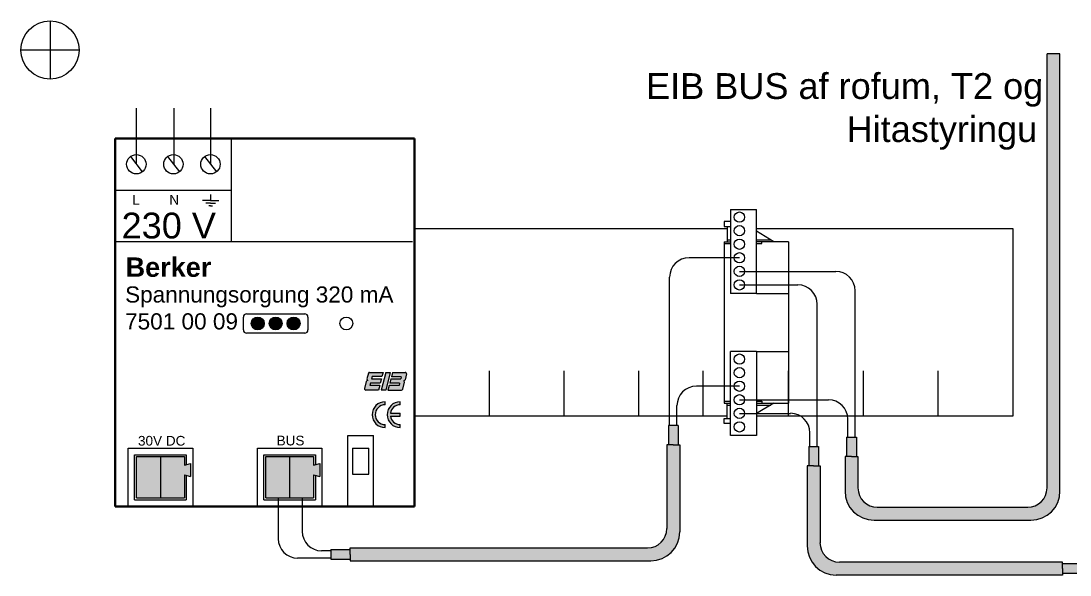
# Model space of a CAD drawing. Header units: millimetres. Extents: x 122681 to 489967, y 7796 to 82317.
# Drawn here: x 229361 to 230324, y 40266 to 40775 of the extents above; entities that cross this region are included whole.
import ezdxf

# ---------------------------------------------------------------- set-up
doc = ezdxf.new("R2010")
doc.units = ezdxf.units.MM
doc.linetypes.add('DASHED', pattern=[19.05, 12.7, -6.35])
for name, color, linetype, lineweight in [('R-635 Töfluteikning', 7, 'Continuous', 15), ('R-635 Töfluteikning dinskinna', 32, 'Continuous', 15), ('R-635 Töfluteikning þunt', 251, 'Continuous', 20), ('R-635 Töfluteikning þykkt', 7, 'Continuous', 35), ('Skygging (Hatch)', 254, 'DASHED', 20), ('Texti', 3, 'Continuous', 20)]:
    doc.layers.add(name, color=color, linetype=linetype, lineweight=lineweight)
doc.styles.get("Standard").update_dxf_attribs({"font": 'arial.ttf'})

msp = doc.modelspace()

# ---------------------------------------------------------------- hatches: boundary and pattern name
at = {"layer": 'R-635 Töfluteikning'}
h = msp.add_hatch(color=3, dxfattribs=at)
h.dxf.hatch_style = 1
h.paths.add_polyline_path([(230314.35, 40744.66), (230302.49, 40744.66), (230302.49, 40346.04, -0.414214), (230284.7, 40328.26), (230146.7, 40328.26, -0.414214), (230128.91, 40346.04), (230128.91, 40374.82), (230122.98, 40374.82), (230117.05, 40374.82), (230117.05, 40343.08, 0.414214), (230143.73, 40316.4), (230287.67, 40316.4, 0.414214), (230314.35, 40343.08)])
h = msp.add_hatch(color=4, dxfattribs=at)
h.dxf.hatch_style = 1
h.paths.add_polyline_path([(229583.91, 40497.09, 1), (229572.05, 40497.09, 1)])
h = msp.add_hatch(color=2, dxfattribs=at)
h.dxf.hatch_style = 1
h.paths.add_polyline_path([(229600.36, 40497.09, 1), (229588.5, 40497.09, 1)])
h = msp.add_hatch(color=1, dxfattribs=at)
h.dxf.hatch_style = 1
h.paths.add_polyline_path([(229616.8, 40497.09, 1), (229604.94, 40497.09, 1)])
h = msp.add_hatch(color=5, dxfattribs=at)
h.dxf.hatch_style = 1
h.paths.add_polyline_path([(229680.66, 40452.19, 0.34333), (229679.51, 40451.3), (229678.21, 40446.15, 0.40171), (229679.02, 40444.72, 0.383599), (229677.59, 40443.69), (229676, 40437.41, 0.488838), (229677.15, 40435.93), (229688.85, 40435.93), (229689.92, 40440.18), (229680.89, 40440.18), (229681.44, 40442.27), (229690.45, 40442.27), (229691.49, 40446.37), (229682.52, 40446.37), (229683.03, 40448.27), (229691.97, 40448.27), (229692.96, 40452.19)])
h.paths.add_polyline_path([(229691.3, 40435.93), (229695.4, 40435.93), (229699.52, 40452.19), (229695.42, 40452.19)])
h.paths.add_polyline_path([(229701.65, 40452.19), (229700.64, 40448.22), (229709.67, 40448.22), (229709.19, 40446.32), (229700.23, 40446.32), (229699.14, 40442.21), (229708.18, 40442.21), (229707.63, 40440.13), (229698.59, 40440.13), (229697.53, 40435.93), (229709.86, 40435.93, 0.34333), (229711.01, 40436.83), (229712.58, 40443.03, 0.350949), (229711.96, 40444.38), (229712.03, 40444.51, 0.34333), (229713.18, 40445.4), (229714.52, 40450.72, 0.488838), (229713.37, 40452.19)])
h = msp.add_hatch(color=256, dxfattribs=at)
h.dxf.hatch_style = 1
h.paths.add_polyline_path([(229694.87, 40425.18, 1), (229694.87, 40401.46), (229694.87, 40404.23, -1), (229694.87, 40422.41)])
h.paths.add_polyline_path([(229708.69, 40425.18, 1), (229708.69, 40401.46), (229708.69, 40404.23, -0.374508), (229699.69, 40412.07), (229708.69, 40412.07), (229708.69, 40414.56), (229699.69, 40414.56, -0.374508), (229708.69, 40422.41)])
h = msp.add_hatch(color=3, dxfattribs=at)
h.dxf.hatch_style = 1
h.paths.add_polyline_path([(229965.36, 40305.69), (229965.36, 40385.52), (229959.43, 40385.52), (229953.5, 40385.52), (229953.5, 40308.65, -0.414214), (229935.71, 40290.86), (229662.78, 40290.86), (229662.78, 40284.93), (229662.78, 40279), (229938.68, 40279, 0.414214)])
h.paths.add_polyline_path([(230094.08, 40295.65), (230094.08, 40366.21), (230088.15, 40366.21), (230082.22, 40366.21), (230082.22, 40292.69, 0.414214), (230108.9, 40266), (230316.52, 40266), (230316.52, 40271.93), (230316.52, 40277.86), (230111.86, 40277.86, -0.414214)])
h = msp.add_hatch(color=102, dxfattribs=at)
h.dxf.hatch_style = 1
h.paths.add_polyline_path([(229488.67, 40374.76), (229466.73, 40374.76), (229466.73, 40336.82), (229488.67, 40336.82)])
h = msp.add_hatch(color=5, dxfattribs=at)
h.dxf.hatch_style = 1
h.paths.add_polyline_path([(229510.61, 40367.08), (229510.61, 40374.76), (229488.67, 40374.76), (229488.67, 40336.82), (229510.61, 40336.82), (229510.61, 40358.08), (229516.34, 40356.65), (229516.34, 40368.51)])
h = msp.add_hatch(color=3, dxfattribs=at)
h.dxf.hatch_style = 1
h.paths.add_polyline_path([(229585.32, 40336.82), (229607.26, 40336.82), (229607.26, 40374.76), (229585.32, 40374.76)])
h.paths.add_polyline_path([(230372.14, 40374.76), (230350.2, 40374.76), (230350.2, 40336.82), (230372.14, 40336.82)])
h = msp.add_hatch(color=1, dxfattribs=at)
h.dxf.hatch_style = 1
h.paths.add_polyline_path([(229629.19, 40358.08), (229634.93, 40356.65), (229634.93, 40368.51), (229629.19, 40367.08), (229629.19, 40374.76), (229607.26, 40374.76), (229607.26, 40336.82), (229629.19, 40336.82)])
h.paths.add_polyline_path([(230394.07, 40358.08), (230399.81, 40356.65), (230399.81, 40368.51), (230394.07, 40367.08), (230394.07, 40374.76), (230372.14, 40374.76), (230372.14, 40336.82), (230394.07, 40336.82)])
at = {"layer": 'Skygging (Hatch)'}
h = msp.add_hatch(color=256, dxfattribs=at)
h.dxf.hatch_style = 1
h.paths.add_polyline_path([(229662.78, 40284.93), (229662.78, 40289.38), (229644.99, 40289.38), (229644.99, 40280.49), (229662.78, 40280.49)])
h.paths.add_polyline_path([(229963.88, 40403.3), (229954.98, 40403.3), (229954.98, 40385.52), (229959.43, 40385.52), (229963.88, 40385.52)])
h.paths.add_polyline_path([(230092.59, 40383.99), (230083.7, 40383.99), (230083.7, 40366.21), (230088.15, 40366.21), (230092.59, 40366.21)])
h.paths.add_polyline_path([(230127.43, 40392.61), (230118.53, 40392.61), (230118.53, 40374.82), (230122.98, 40374.82), (230127.43, 40374.82)])
h.paths.add_polyline_path([(230334.3, 40276.38), (230316.52, 40276.38), (230316.52, 40271.93), (230316.52, 40267.49), (230334.3, 40267.49)])
h.paths.add_polyline_path([(230471.41, 40271.93), (230471.41, 40276.38), (230453.63, 40276.38), (230453.63, 40267.49), (230471.41, 40267.49)])

# ---------------------------------------------------------------- linework, layer by layer
at = {"layer": 'R-635 Töfluteikning'}
for p, q in [((229387.32, 40774.99), (229387.32, 40721.63)), ((229414, 40748.31), (229360.64, 40748.31)), ((229553.89, 40619.64), (229553.89, 40667.08)), ((229447.16, 40619.64), (229553.89, 40619.64)), ((229553.89, 40572.21), (229553.89, 40619.64)), ((229534.71, 40610.11), (229527.27, 40610.11)), ((229534.71, 40607.67), (229530.25, 40607.67)), ((229534.71, 40615.57), (229534.71, 40610.11)), ((229534.71, 40610.11), (229542.15, 40610.11)), ((229534.71, 40607.67), (229539.17, 40607.67)), ((229534.71, 40605.22), (229533.02, 40605.22)), ((229534.71, 40605.22), (229536.4, 40605.22)), ((230011.93, 40590.89), (230006, 40590.89)), ((230006, 40590.89), (230006, 40586.32)), ((230006, 40586.32), (230011.93, 40586.32)), ((230008.97, 40586.32), (230008.97, 40572.21)), ((230051.78, 40572.21), (230035.65, 40581.85)), ((229719.91, 40572.21), (229447.16, 40572.21)), ((230006, 40572.21), (230006, 40423.98)), ((230006, 40572.21), (230011.93, 40572.21)), ((230006, 40570.43), (230011.93, 40570.43)), ((230008.97, 40573.99), (230011.93, 40573.99)), ((230035.65, 40573.99), (230048.81, 40573.99)), ((230065.29, 40572.21), (230035.65, 40572.21)), ((230035.65, 40570.43), (230040.83, 40570.43)), ((230040.83, 40570.43), (230040.83, 40572.21)), ((230065.29, 40572.21), (230065.29, 40423.98)), ((229564.78, 40491.16), (229564.78, 40503.02)), ((229567.75, 40505.98), (229621.11, 40505.98)), ((229624.07, 40503.02), (229624.07, 40491.16)), ((229621.11, 40488.2), (229567.75, 40488.2)), ((229694.87, 40422.41), (229694.87, 40425.18)), ((229708.69, 40422.41), (229708.69, 40425.18)), ((230006, 40425.76), (230011.93, 40425.76)), ((230035.65, 40425.76), (230040.83, 40425.76)), ((230040.83, 40425.76), (230040.83, 40423.98)), ((229699.69, 40414.56), (229708.69, 40414.56)), ((229708.69, 40412.07), (229708.69, 40414.56)), ((230006, 40423.98), (230011.93, 40423.98)), ((230008.97, 40409.86), (230008.97, 40423.98)), ((230008.97, 40422.2), (230011.93, 40422.2)), ((230035.65, 40423.98), (230065.29, 40423.98)), ((230051.78, 40423.98), (230035.65, 40414.33)), ((230035.65, 40422.2), (230048.81, 40422.2)), ((229699.69, 40412.07), (229708.69, 40412.07)), ((230006, 40405.3), (230006, 40409.86)), ((230006, 40409.86), (230011.93, 40409.86)), ((230011.93, 40405.3), (230006, 40405.3)), ((229694.87, 40401.46), (229694.87, 40404.23)), ((229708.69, 40401.46), (229708.69, 40404.23)), ((229963.88, 40403.3), (229954.98, 40403.3)), ((229954.98, 40403.3), (229954.98, 40385.52)), ((229963.88, 40403.3), (229963.88, 40385.52)), ((229660.62, 40329.11), (229660.62, 40394.33)), ((229660.62, 40394.33), (229684.34, 40394.33)), ((229684.34, 40329.11), (229684.34, 40394.33)), ((230118.53, 40392.61), (230127.43, 40392.61)), ((230118.53, 40392.61), (230118.53, 40374.82)), ((230127.43, 40392.61), (230127.43, 40374.82)), ((229459.02, 40329.11), (229459.02, 40382.47)), ((229459.02, 40382.47), (229518.32, 40382.47)), ((229518.32, 40382.47), (229518.32, 40329.11)), ((229577.61, 40329.11), (229577.61, 40382.47)), ((229577.61, 40382.47), (229636.9, 40382.47)), ((229636.9, 40382.47), (229636.9, 40329.11)), ((230083.7, 40383.99), (230092.59, 40383.99)), ((230083.7, 40383.99), (230083.7, 40366.21)), ((230092.59, 40383.99), (230092.59, 40366.21)), ((229466.73, 40336.82), (229466.73, 40374.76)), ((229466.73, 40374.76), (229510.61, 40374.76)), ((229488.67, 40374.76), (229488.67, 40336.82)), ((229510.61, 40374.76), (229510.61, 40367.08)), ((229510.61, 40367.08), (229516.34, 40368.51)), ((229516.34, 40368.51), (229516.34, 40356.65)), ((229585.32, 40336.82), (229585.32, 40374.76)), ((229585.32, 40374.76), (229629.19, 40374.76)), ((229607.26, 40374.76), (229607.26, 40336.82)), ((229629.19, 40374.76), (229629.19, 40367.08)), ((229629.19, 40367.08), (229634.93, 40368.51)), ((229634.93, 40368.51), (229634.93, 40356.65)), ((229510.61, 40358.08), (229510.61, 40336.82)), ((229510.61, 40358.08), (229516.34, 40356.65)), ((229629.19, 40358.08), (229629.19, 40336.82)), ((229629.19, 40358.08), (229634.93, 40356.65)), ((229466.73, 40336.82), (229510.61, 40336.82)), ((229585.32, 40336.82), (229629.19, 40336.82)), ((229644.99, 40289.38), (229644.99, 40280.49)), ((229644.99, 40289.38), (229662.78, 40289.38)), ((229644.99, 40280.49), (229662.78, 40280.49)), ((230334.3, 40276.38), (230316.52, 40276.38)), ((230334.3, 40267.49), (230316.52, 40267.49))]:
    msp.add_line(p, q, dxfattribs=at)
at = {"layer": 'R-635 Töfluteikning', "color": 3}
for p, q in [((230302.49, 40346.04), (230302.49, 40744.66)), ((230314.35, 40744.66), (230302.49, 40744.66)), ((230314.35, 40343.08), (230314.35, 40744.66)), ((229534.54, 40694.85), (229534.54, 40643.36)), ((230011.93, 40601.86), (230011.93, 40524.77)), ((230011.93, 40601.86), (230035.65, 40601.86)), ((230035.65, 40524.77), (230035.65, 40601.86)), ((230020.08, 40557.44), (229973.86, 40557.44)), ((229956.07, 40403.3), (229956.07, 40539.65)), ((230020.08, 40544.99), (230108.55, 40544.99)), ((230020.08, 40532.54), (230073.72, 40532.54)), ((230035.65, 40524.77), (230011.93, 40524.77)), ((230126.34, 40392.61), (230126.34, 40527.2)), ((230091.51, 40383.99), (230091.51, 40514.75)), ((229959.43, 40385.52), (229953.5, 40385.52)), ((229953.5, 40385.52), (229953.5, 40308.65)), ((229959.43, 40385.52), (229965.36, 40385.52)), ((229965.36, 40385.52), (229965.36, 40305.69)), ((230122.98, 40374.82), (230117.05, 40374.82)), ((230117.05, 40374.82), (230117.05, 40343.08)), ((230122.98, 40374.82), (230128.91, 40374.82)), ((230128.91, 40374.82), (230128.91, 40346.04)), ((230088.15, 40366.21), (230082.22, 40366.21)), ((230082.22, 40366.21), (230082.22, 40292.69)), ((230088.15, 40366.21), (230094.08, 40366.21)), ((230094.08, 40366.21), (230094.08, 40295.65)), ((229596.75, 40336.82), (229596.75, 40299.36)), ((230146.7, 40328.26), (230284.7, 40328.26)), ((230143.73, 40316.4), (230287.67, 40316.4)), ((229662.78, 40284.93), (229662.78, 40290.86)), ((229662.78, 40290.86), (229935.71, 40290.86)), ((229644.99, 40281.58), (229614.54, 40281.58)), ((229662.78, 40284.93), (229662.78, 40279)), ((229662.78, 40279), (229938.68, 40279)), ((230316.52, 40277.86), (230111.86, 40277.86)), ((230316.52, 40271.93), (230316.52, 40277.86)), ((230316.52, 40271.93), (230316.52, 40266)), ((230316.52, 40266), (230108.9, 40266))]:
    msp.add_line(p, q, dxfattribs=at)
at = {"layer": 'R-635 Töfluteikning', "color": 36}
msp.add_line((229466.51, 40694.85), (229466.51, 40643.36), dxfattribs=at)
at = {"layer": 'R-635 Töfluteikning', "color": 5}
for p, q in [((229500.81, 40694.85), (229500.81, 40643.36)), ((229677.61, 40443.78), (229676, 40437.41)), ((229679.51, 40451.3), (229678.21, 40446.15)), ((229678.98, 40444.74), (229678.97, 40444.73)), ((229680.66, 40452.19), (229692.96, 40452.19)), ((229683.03, 40448.27), (229682.52, 40446.37)), ((229682.52, 40446.37), (229691.49, 40446.37)), ((229691.97, 40448.27), (229683.03, 40448.27)), ((229691.49, 40446.37), (229690.45, 40442.27)), ((229695.42, 40452.19), (229691.3, 40435.93)), ((229692.96, 40452.19), (229691.97, 40448.27)), ((229699.52, 40452.19), (229695.4, 40435.93)), ((229695.42, 40452.19), (229699.52, 40452.19)), ((229700.23, 40446.32), (229699.14, 40442.21)), ((229700.23, 40446.32), (229709.19, 40446.32)), ((229701.65, 40452.19), (229700.64, 40448.22)), ((229709.67, 40448.22), (229700.64, 40448.22)), ((229701.65, 40452.19), (229713.37, 40452.19)), ((229709.67, 40448.22), (229709.19, 40446.32)), ((229712.03, 40444.51), (229711.96, 40444.38)), ((229714.52, 40450.72), (229713.18, 40445.4)), ((229688.85, 40435.93), (229677.15, 40435.93)), ((229681.44, 40442.27), (229680.89, 40440.18)), ((229689.92, 40440.18), (229680.89, 40440.18)), ((229690.47, 40442.27), (229681.44, 40442.27)), ((229689.92, 40440.18), (229688.85, 40435.93)), ((229695.4, 40435.93), (229691.3, 40435.93)), ((229698.59, 40440.13), (229697.53, 40435.93)), ((229697.53, 40435.93), (229709.86, 40435.93)), ((229707.63, 40440.13), (229698.59, 40440.13)), ((229708.18, 40442.21), (229699.14, 40442.21)), ((229708.18, 40442.21), (229707.63, 40440.13)), ((229711.01, 40436.83), (229712.58, 40443.03))]:
    msp.add_line(p, q, dxfattribs=at)
at = {"layer": 'R-635 Töfluteikning', "color": 1}
for p, q in [((230035.65, 40471.41), (230011.93, 40471.41)), ((230011.93, 40394.33), (230011.93, 40471.41)), ((230035.65, 40471.41), (230035.65, 40394.33)), ((230020.08, 40439.44), (229980.58, 40439.44)), ((230020.08, 40426.99), (230101.83, 40426.99)), ((229962.79, 40403.3), (229962.79, 40421.66)), ((230020.08, 40414.54), (230067, 40414.54)), ((230119.62, 40392.61), (230119.62, 40409.21)), ((230084.79, 40383.99), (230084.79, 40396.76)), ((230035.65, 40394.33), (230011.93, 40394.33)), ((229618.76, 40336.82), (229618.76, 40306.08)), ((229644.99, 40288.29), (229636.54, 40288.29))]:
    msp.add_line(p, q, dxfattribs=at)
at = {"layer": 'R-635 Töfluteikning'}
for centre, radius in [((229387.32, 40748.31), 26.68), ((229466.51, 40643.36), 8.89), ((229500.53, 40643.36), 8.89), ((229534.54, 40643.36), 8.89), ((229577.98, 40497.09), 5.93), ((229594.43, 40497.09), 5.93), ((229610.87, 40497.09), 5.93), ((229659.28, 40497.09), 5.93)]:
    msp.add_circle(centre, radius, dxfattribs=at)
at = {"layer": 'R-635 Töfluteikning', "color": 3}
for centre in [(230020.08, 40594.79), (230020.08, 40582.34), (230020.08, 40569.89), (230020.08, 40557.44), (230020.08, 40544.99), (230020.08, 40532.54)]:
    msp.add_circle(centre, 4.74, dxfattribs=at)
at = {"layer": 'R-635 Töfluteikning', "color": 1}
for centre in [(230020.08, 40464.34), (230020.08, 40451.89), (230020.08, 40439.44), (230020.08, 40426.99), (230020.08, 40414.54), (230020.08, 40402.1)]:
    msp.add_circle(centre, 4.74, dxfattribs=at)
at = {"layer": 'R-635 Töfluteikning', "color": 3}
for centre, radius, start, end in [((229973.86, 40539.65), 17.79, 90, 180), ((230108.55, 40527.2), 17.79, 0, 90), ((230073.72, 40514.75), 17.79, 0, 90), ((230143.73, 40343.08), 26.68, 180, 270), ((230146.7, 40346.04), 17.79, 180, 270), ((230284.7, 40346.04), 17.79, 270, 0), ((230287.67, 40343.08), 26.68, 270, 0), ((229935.71, 40308.65), 17.79, 270, 0), ((229614.54, 40299.36), 17.79, 180, 270), ((229938.68, 40305.69), 26.68, 270, 0), ((230108.9, 40292.69), 26.68, 180, 270), ((230111.86, 40295.65), 17.79, 180, 270)]:
    msp.add_arc(centre, radius, start, end, dxfattribs=at)
at = {"layer": 'R-635 Töfluteikning'}
for centre, radius, start, end in [((229567.75, 40503.02), 2.96, 90, 180), ((229621.11, 40503.02), 2.96, 0, 90), ((229567.75, 40491.16), 2.96, 180, 270), ((229621.11, 40491.16), 2.96, 270, 0), ((229694.87, 40413.32), 11.86, 90, 270), ((229708.69, 40413.32), 11.86, 90, 270), ((229694.87, 40413.32), 9.09, 90, 270), ((229708.69, 40413.32), 9.09, 90, 172.12533), ((229708.69, 40413.32), 9.09, 187.87467, 270)]:
    msp.add_arc(centre, radius, start, end, dxfattribs=at)
at = {"layer": 'R-635 Töfluteikning', "color": 5}
for centre, radius, start, end in [((229678.88, 40443.41), 1.32, 85.86284, 163.7969), ((229679.36, 40445.86), 1.19, 165.79552, 251.1668), ((229680.66, 40451.01), 1.19, 90, 165.79552), ((229711.43, 40443.32), 1.19, 345.79552, 63.14946), ((229712.03, 40445.7), 1.19, 270, 345.79552), ((229713.37, 40451.01), 1.19, 345.79552, 90), ((229677.15, 40437.12), 1.19, 165.79552, 270), ((229709.86, 40437.12), 1.19, 270, 345.79552)]:
    msp.add_arc(centre, radius, start, end, dxfattribs=at)
at = {"layer": 'R-635 Töfluteikning', "color": 1}
for centre, start, end in [((229980.58, 40421.66), 90, 180), ((230101.83, 40409.21), 0, 90), ((230067, 40396.76), 0, 90), ((229636.54, 40306.08), 180, 270)]:
    msp.add_arc(centre, 17.79, start, end, dxfattribs=at)
at = {"layer": 'R-635 Töfluteikning dinskinna'}
for p, q in [((230008.97, 40584.07), (229721.89, 40584.07)), ((230271.34, 40584.07), (230035.65, 40584.07)), ((230271.34, 40412.12), (230271.34, 40584.07)), ((229721.89, 40412.12), (229721.89, 40453.62)), ((229721.89, 40412.12), (229721.89, 40453.62)), ((229790.57, 40412.12), (229790.57, 40453.62)), ((229859.25, 40412.12), (229859.25, 40453.62)), ((229927.93, 40412.12), (229927.93, 40453.62)), ((229986.69, 40412.12), (229986.69, 40453.62)), ((230065.29, 40412.12), (230065.29, 40453.62)), ((230133.98, 40412.12), (230133.98, 40453.62)), ((230202.66, 40412.12), (230202.66, 40453.62)), ((229721.89, 40412.12), (230008.97, 40412.12)), ((230035.65, 40412.12), (230271.34, 40412.12))]:
    msp.add_line(p, q, dxfattribs=at)
for p in [(229721.89, 40412.12), (229721.89, 40412.12), (230065.29, 40412.12), (230133.98, 40412.12), (230202.66, 40412.12)]:
    msp.add_point(p, dxfattribs=at)
at = {"layer": 'R-635 Töfluteikning þunt'}
for p, q in [((229461.04, 40650.37), (229471.99, 40636.35)), ((229495.05, 40650.37), (229506.01, 40636.35)), ((229529.06, 40650.37), (229540.02, 40636.35)), ((230035.65, 40524.77), (230065.29, 40524.77)), ((230035.65, 40471.41), (230065.29, 40471.41)), ((229464.95, 40335.04), (229464.95, 40376.54)), ((229464.95, 40376.54), (229512.39, 40376.54)), ((229512.39, 40376.54), (229512.39, 40367.53)), ((229583.54, 40335.04), (229583.54, 40376.54)), ((229583.54, 40376.54), (229630.97, 40376.54)), ((229630.97, 40376.54), (229630.97, 40367.53)), ((229665.07, 40382.47), (229679.89, 40382.47)), ((229665.07, 40382.47), (229665.07, 40358.75)), ((229679.89, 40358.75), (229679.89, 40382.47)), ((229512.39, 40357.63), (229512.39, 40335.04)), ((229630.97, 40357.63), (229630.97, 40335.04)), ((229665.07, 40358.75), (229679.89, 40358.75)), ((229464.95, 40335.04), (229512.39, 40335.04)), ((229583.54, 40335.04), (229630.97, 40335.04))]:
    msp.add_line(p, q, dxfattribs=at)
at = {"layer": 'R-635 Töfluteikning þykkt'}
for p, q in [((229447.16, 40329.11), (229447.16, 40667.08)), ((229447.16, 40667.08), (229721.89, 40667.08)), ((229721.89, 40329.11), (229721.89, 40667.08)), ((229447.16, 40329.11), (229721.89, 40329.11))]:
    msp.add_line(p, q, dxfattribs=at)

# ---------------------------------------------------------------- texts
at = {"layer": 'Texti', "color": 7, "insert": (229934.44, 40727.05), "char_height": 23.7172, "attachment_point": 1}
msp.add_mtext_dynamic_manual_height_columns('EIB BUS af rofum, T2 og \\P                    Hitastyringu', width=3763.7766, gutter_width=50, heights=[0], dxfattribs=at)
at = {"layer": 'Texti', "attachment_point": 1}
for s, insert, char_height in [('L', (229462.77, 40615.16), 8.89), ('N', (229496.78, 40615.16), 8.89), ('230 V', (229453.01, 40598.92), 23.717), ('{\\fArial|b1|i0|c0|p34;Berker}', (229456.62, 40557.74), 17.7879), ('Spannungsorgung 320 mA\\P7501 00 09', (229456.2, 40531.15), 14.8233), ('30V DC', (229468.04, 40393.8), 8.894), ('BUS', (229595.29, 40393.98), 8.894)]:
    msp.add_mtext_dynamic_manual_height_columns(s, width=3763.7766, gutter_width=50, heights=[0], dxfattribs=dict(at, insert=insert, char_height=char_height))

doc.saveas('drawing.dxf')
